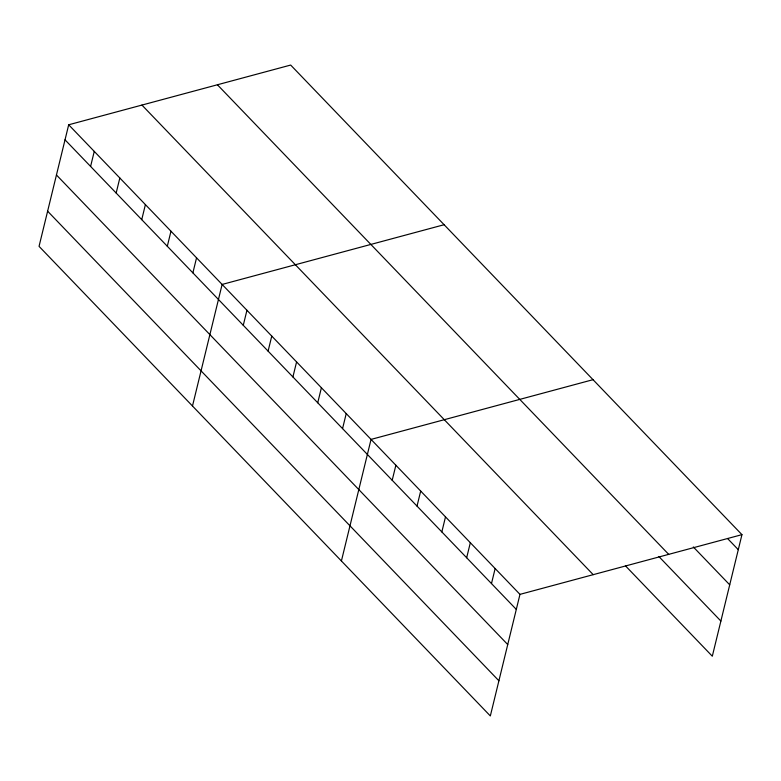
<?xml version="1.0" encoding="UTF-8"?>
<svg xmlns="http://www.w3.org/2000/svg" width="781" height="781" viewBox="0 0 781 781"><rect width="100%" height="100%" fill="white"/><g stroke="black" fill="none" stroke-linecap="round" stroke-linejoin="round"><path stroke-width="1.17" d="M68.689 124.784L39.05 246.347L490.331 715.943L519.97 594.37L68.689 124.784L290.669 65.057L741.95 534.653L712.311 656.216L625.444 565.815M90.596 166.431L94.257 151.397M116.164 193.034L119.825 178.009M141.742 219.646L145.403 204.612M167.31 246.259L170.971 231.225M192.887 272.862L196.548 257.837M192.487 406.013L222.116 284.45L444.106 224.723M243.281 325.306L246.942 310.272M268.098 351.128L271.759 336.103M292.914 376.959L296.585 361.925M317.74 402.781L321.401 387.757M342.556 428.613L346.227 413.579M341.414 560.973L371.043 439.41L593.023 379.683M392.199 480.266L395.869 465.242M417.025 506.098L420.686 491.064M441.841 531.92L445.502 516.895M466.667 557.751L470.328 542.717M491.483 583.573L495.144 568.548M519.97 594.37L741.95 534.653M727.531 538.49L738.289 549.678M693.313 546.954L729.718 584.832M217.411 84.768L668.692 554.354M658.832 556.492L720.883 621.061M141.937 105.074L593.218 574.67M65.018 139.819L516.3 609.405M56.447 174.973L507.738 644.559M47.621 211.192L498.903 680.778"/></g></svg>
